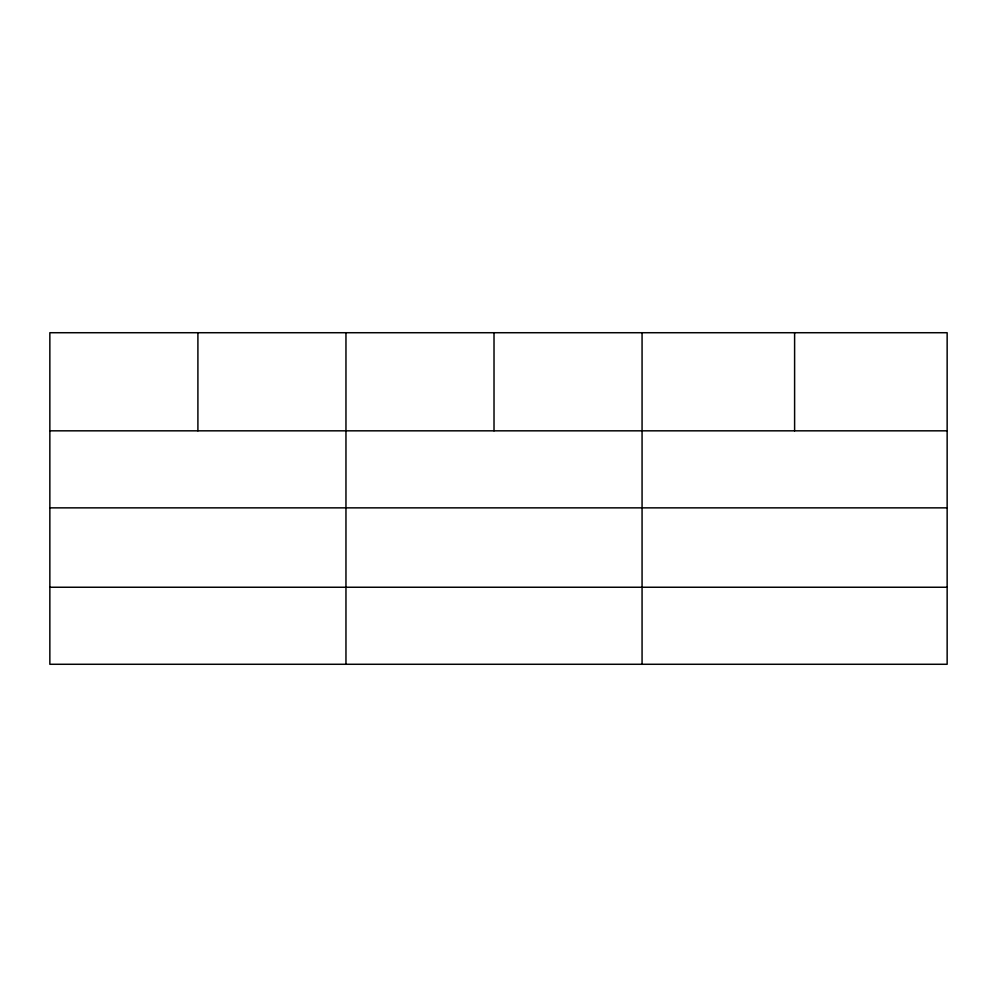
<?xml version="1.0" encoding="UTF-8"?>
<svg xmlns="http://www.w3.org/2000/svg" width="997" height="997" viewBox="0 0 997 997"><rect width="100%" height="100%" fill="white"/><g stroke="black" fill="none" stroke-linecap="round" stroke-linejoin="round"><path stroke-width="1.5" d="M947.15 507.859L947.15 332.724L49.85 332.724L49.85 664.276L947.15 664.276L947.15 507.859L49.85 507.859M49.85 430.829L947.15 430.829M49.85 587.245L947.15 587.245M794.609 332.724L794.609 430.829M642.068 332.724L642.068 664.276M494.014 332.724L494.014 430.829M345.959 332.724L345.959 664.276M197.905 332.724L197.905 430.829"/></g></svg>
